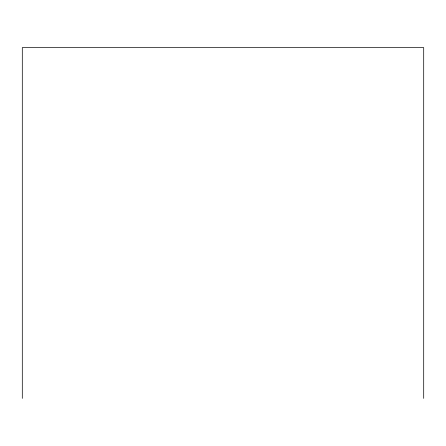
<?xml version="1.0" encoding="UTF-8"?>
<svg xmlns="http://www.w3.org/2000/svg" width="446" height="446" viewBox="0 0 446 446"><rect width="100%" height="100%" fill="white"/><g stroke="black" fill="none" stroke-linecap="round" stroke-linejoin="round"><path stroke-width="0.67" d="M423.7 398.395L423.7 47.605L22.3 47.605L22.3 398.395"/></g></svg>
